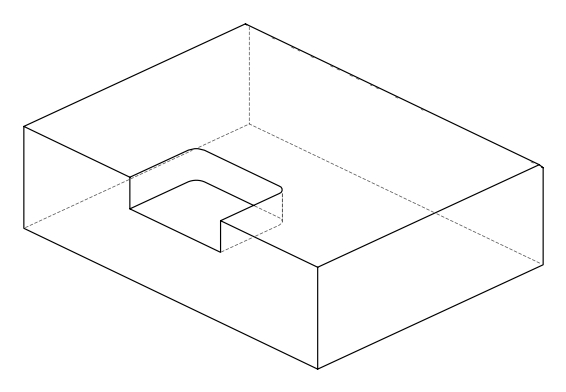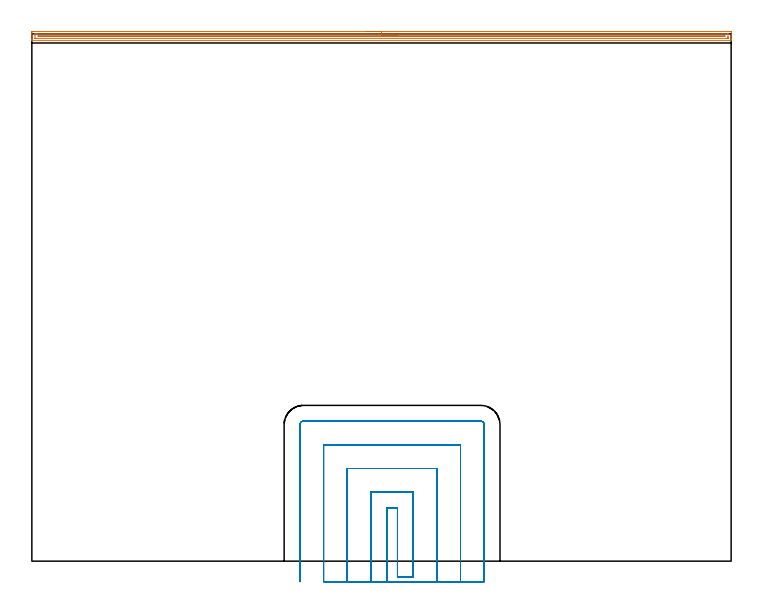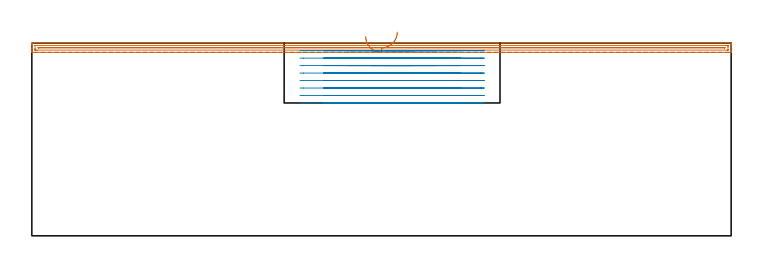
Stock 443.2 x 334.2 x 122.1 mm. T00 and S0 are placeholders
(PLAN: 2 operations, 1 tool changes, 34.5 min)
(1 AREA_MILL | FG_CHAMFER_SURFACE | UGT0205_001 | 10.78 min | 7455 mm3)
(2 MILL_SLOT | SLOT_PARTIAL_RECTANGULAR | UGT0201_094 | Follow Part, ap 5, ae 75% | 23.69 min | 509373 mm3)
(TOOL UGT0205_001 | Chamfer Mill 20 x 3 x 45 deg. | D20 FL50 Z2)
(TOOL UGT0201_094 | End mill 20 mm | D20 FL38 Z4)
(OP 1 AREA_MILL)
G17 G21 G94 G90
T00 M6
G54
G17 G0 G90 X211.6 Y335.7 S1061 M3
G43 Z132.1 H0
Z126.3
G94 G1 X211.638 Z125.428 F250.
X211.752 Z124.564
X211.941 Z123.712
X212.203 Z122.88
X212.537 Z122.074
X212.94 Z121.3
X213.408 Z120.564
X213.94 Z119.872
X214.529 Z119.229
X215.172 Z118.64
X215.864 Z118.108
X216.6 Z117.64
X217.374 Z117.237
X218.18 Z116.903
X219.012 Z116.641
X219.864 Z116.452
X220.728 Z116.338
X221.6 Z116.3
X442.589
X442.884 Y335.698
X443.19 Y335.693 Z116.303
X443.2 Y335.41 Z116.586
Y333.67 Z118.325
Y332.252 Z119.745
Y331.06 Z120.934
Y330.417 Z121.582
Y330.114 Z121.885
X443.198 Y330.006 Z121.986
X443.19 Y329.902 Z122.088
X443.035 Y329.9 Z122.1
X0.165
X0.01 Y329.902 Z122.088
X0.002 Y330.006 Z121.986
X0. Y330.114 Z121.885
Y330.417 Z121.582
Y331.06 Z120.934
Y333.122 Z118.876
Y334.54 Z117.456
Y335.136 Z116.861
X0.003 Y335.41 Z116.586
X0.01 Y335.693 Z116.303
X0.316 Y335.698 Z116.3
X0.612 Y335.7
X221.6
Y334.286 Z117.714
X440.803 Y334.285 Z117.715
X441.066 Y334.283 Z117.717
X441.155 Y334.28 Z117.72
X441.19 Y334.277 Z117.723
X441.193 Y334.257 Z117.743
X441.198 Y334.155 Z117.845
X441.2 Y332.413 Z119.587
Y331.93 Z120.07
X441.198 Y331.545 Z120.455
X441.193 Y331.414 Z120.586
X441.188 Y331.321 Z120.679
X441.118 Y331.32 Z120.68
X440.803 Y331.316 Z120.684
X440.542 Y331.315 Z120.685
X439.91 Y331.314 Z120.686
X2.397 Y331.315 Z120.685
X2.134 Y331.317 Z120.683
X2.045 Y331.32 Z120.68
X2.01 Y331.323 Z120.677
X2.008 Y331.343 Z120.657
X2.002 Y331.445 Z120.555
X2. Y333.187 Z118.813
Y333.67 Z118.33
X2.002 Y334.055 Z117.945
X2.007 Y334.186 Z117.814
X2.012 Y334.279 Z117.721
X2.082 Y334.28 Z117.72
X2.397 Y334.284 Z117.716
X2.659 Y334.285 Z117.715
X3.29 Y334.286 Z117.714
X221.6
Y332.872 Z119.128
X438.944 Y332.871 Z119.129
X439.017 Y332.869 Z119.131
X439.089 Y332.865 Z119.135
X439.19 Y332.853 Z119.147
X439.194 Y332.8 Z119.2
X439.193 Y332.756 Z119.244
X439.191 Y332.739 Z119.261
X439.162 Y332.735 Z119.265
X439.089 Y332.73 Z119.27
X439.017 Y332.729 Z119.271
X4.256
X4.183 Y332.731 Z119.269
X4.111 Y332.735 Z119.265
X4.01 Y332.747 Z119.253
X4.006 Y332.8 Z119.2
X4.007 Y332.844 Z119.156
X4.009 Y332.861 Z119.139
X4.038 Y332.865 Z119.135
X4.111 Y332.87 Z119.13
X4.183 Y332.871 Z119.129
X221.6 Y332.872 Z119.128
X222.472 Z119.167
X223.336 Z119.28
X224.188 Z119.469
X225.02 Z119.732
X225.826 Z120.065
X226.6 Z120.468
X227.336 Z120.937
X228.028 Z121.468
X228.671 Z122.057
X229.26 Z122.701
X229.792 Z123.393
X230.26 Z124.128
X230.663 Z124.902
X230.997 Z125.708
X231.259 Z126.54
X231.448 Z127.392
X231.562 Z128.257
X231.6 Z129.128
G0 Z132.1
M5
M2
(OP 2 MILL_SLOT)
G17 G21 G94 G90
T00 M6
G54
G17 G0 G90 X224.9 Y-13. S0 M3
G43 Z132.1 H0
Z117.362
G94 G1 Y-10. F250.
Y33.7 F500.
X231.7
Y-10.
X241.7
Y43.7
X214.9
Y-10.
Y-13. F250.
X256.7
Y-10.
Y58.7 F500.
X199.9
Y-10.
Y-13. F250.
X271.7
Y-10.
Y73.7 F500.
X184.9
Y-10.
Y-13. F250.
X286.7
Y-10.
Y86.5 F500.
G3 X284.5 Y88.7 R2.2
G1 X172.1
G3 X169.9 Y86.5 R2.2
G1 Y-10.
Y-13. F250.
G0 X224.9 Z112.625
G1 Y-10.
Y33.7 F500.
X231.7
Y-10.
X241.7
Y43.7
X214.9
Y-10.
Y-13. F250.
X256.7
Y-10.
Y58.7 F500.
X199.9
Y-10.
Y-13. F250.
X271.7
Y-10.
Y73.7 F500.
X184.9
Y-10.
Y-13. F250.
X286.7
Y-10.
Y86.5 F500.
G3 X284.5 Y88.7 R2.2
G1 X172.1
G3 X169.9 Y86.5 R2.2
G1 Y-10.
Y-13. F250.
G0 X224.9 Z107.887
G1 Y-10.
Y33.7 F500.
X231.7
Y-10.
X241.7
Y43.7
X214.9
Y-10.
Y-13. F250.
X256.7
Y-10.
Y58.7 F500.
X199.9
Y-10.
Y-13. F250.
X271.7
Y-10.
Y73.7 F500.
X184.9
Y-10.
Y-13. F250.
X286.7
Y-10.
Y86.5 F500.
G3 X284.5 Y88.7 R2.2
G1 X172.1
G3 X169.9 Y86.5 R2.2
G1 Y-10.
Y-13. F250.
G0 X224.9 Z103.15
G1 Y-10.
Y33.7 F500.
X231.7
Y-10.
X241.7
Y43.7
X214.9
Y-10.
Y-13. F250.
X256.7
Y-10.
Y58.7 F500.
X199.9
Y-10.
Y-13. F250.
X271.7
Y-10.
Y73.7 F500.
X184.9
Y-10.
Y-13. F250.
X286.7
Y-10.
Y86.5 F500.
G3 X284.5 Y88.7 R2.2
G1 X172.1
G3 X169.9 Y86.5 R2.2
G1 Y-10.
Y-13. F250.
G0 X224.9 Z98.412
G1 Y-10.
Y33.7 F500.
X231.7
Y-10.
X241.7
Y43.7
X214.9
Y-10.
Y-13. F250.
X256.7
Y-10.
Y58.7 F500.
X199.9
Y-10.
Y-13. F250.
X271.7
Y-10.
Y73.7 F500.
X184.9
Y-10.
Y-13. F250.
X286.7
Y-10.
Y86.5 F500.
G3 X284.5 Y88.7 R2.2
G1 X172.1
G3 X169.9 Y86.5 R2.2
G1 Y-10.
Y-13. F250.
G0 X224.9 Z93.675
G1 Y-10.
Y33.7 F500.
X231.7
Y-10.
X241.7
Y43.7
X214.9
Y-10.
Y-13. F250.
X256.7
Y-10.
Y58.7 F500.
X199.9
Y-10.
Y-13. F250.
X271.7
Y-10.
Y73.7 F500.
X184.9
Y-10.
Y-13. F250.
X286.7
Y-10.
Y86.5 F500.
G3 X284.5 Y88.7 R2.2
G1 X172.1
G3 X169.9 Y86.5 R2.2
G1 Y-10.
Y-13. F250.
G0 X224.9 Z88.937
G1 Y-10.
Y33.7 F500.
X231.7
Y-10.
X241.7
Y43.7
X214.9
Y-10.
Y-13. F250.
X256.7
Y-10.
Y58.7 F500.
X199.9
Y-10.
Y-13. F250.
X271.7
Y-10.
Y73.7 F500.
X184.9
Y-10.
Y-13. F250.
X286.7
Y-10.
Y86.5 F500.
G3 X284.5 Y88.7 R2.2
G1 X172.1
G3 X169.9 Y86.5 R2.2
G1 Y-10.
Y-13. F250.
G0 X224.9 Z84.2
G1 Y-10.
Y33.7 F500.
X231.7
Y-10.
X241.7
Y43.7
X214.9
Y-10.
Y-13. F250.
X256.7
Y-10.
Y58.7 F500.
X199.9
Y-10.
Y-13. F250.
X271.7
Y-10.
Y73.7 F500.
X184.9
Y-10.
Y-13. F250.
X286.7
Y-10.
Y86.5 F500.
G3 X284.5 Y88.7 R2.2
G1 X172.1
G3 X169.9 Y86.5 R2.2
G1 Y-10.
Y-13. F250.
G0 Z132.1
M5
M2
